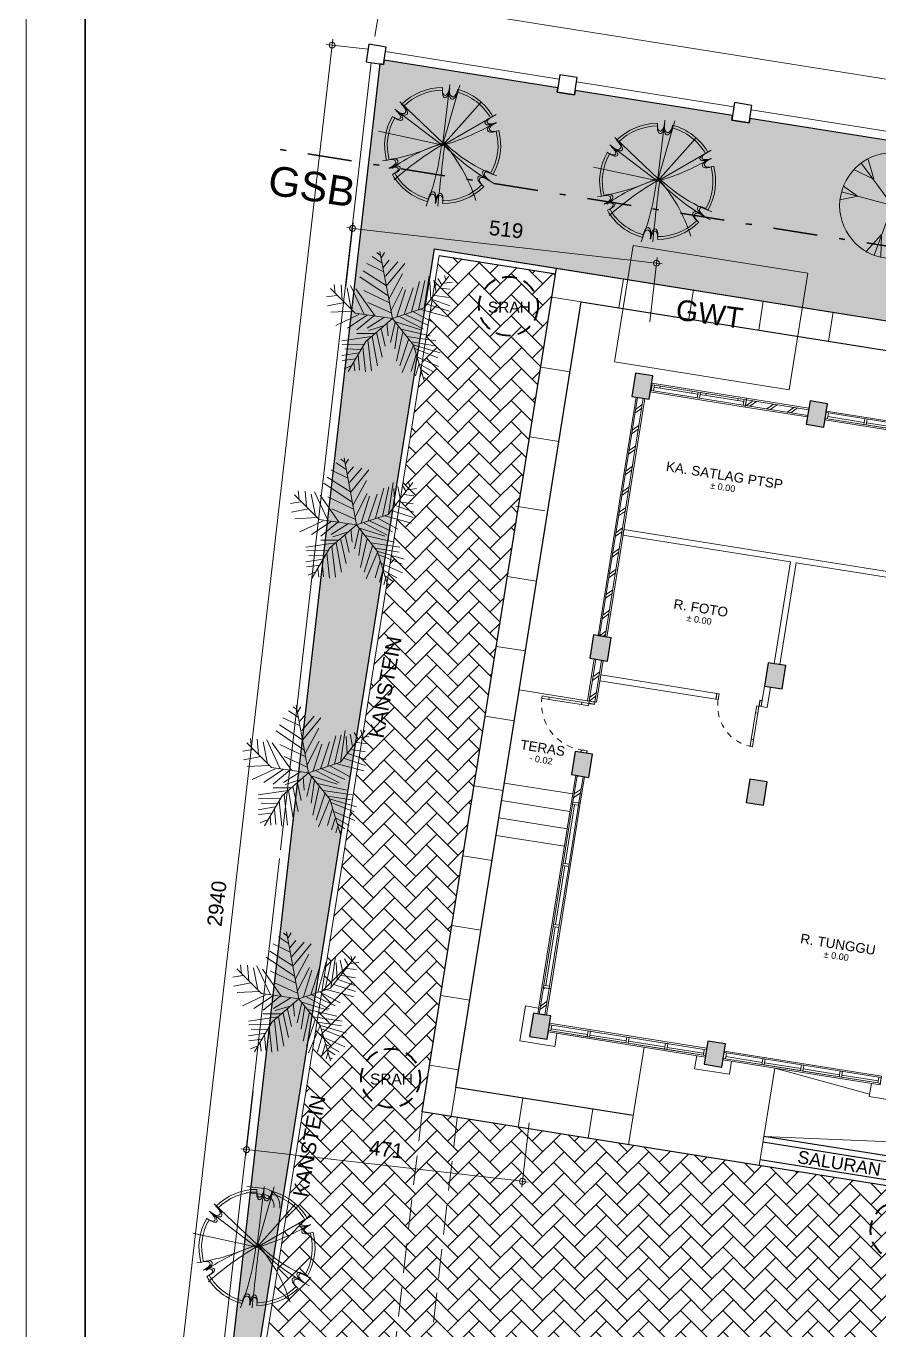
# Model space of a CAD drawing. Header units: millimetres. Extents: x -11 to 1625, y -267 to 180.
# Drawn here: x 827.21 to 841.68, y 133.3 to 155.43 of the extents above; entities that cross this region are included whole.
import ezdxf
from ezdxf.enums import TextEntityAlignment as Align

# ---------------------------------------------------------------- set-up
doc = ezdxf.new("R2010")
doc.units = ezdxf.units.MM
for name, pattern in [('DASHDOT', [1, 0.5, -0.25, 0, -0.25]), ('DASHED2', [0.375, 0.25, -0.125]), ('HIDDEN', [0.375, 0.25, -0.125])]:
    doc.linetypes.add(name, pattern=pattern)
for name, color, linetype, lineweight in [('1', 1, 'Continuous', 40), ('ars', 11, 'Continuous', 5), ('dinding', 5, 'Continuous', 15), ('GRS KOP', 1, 'Continuous', 35), ('GSB', 1, 'DASHDOT', 35), ('KOLOM', 1, 'Continuous', 30), ('kop', 7, 'Continuous', 20), ('kus', 63, 'Continuous', 15), ('KUSEN', 30, 'Continuous', 15), ('lan', 7, 'Continuous', 15), ('not', 7, 'Continuous', 20), ('PAGAR', 4, 'Continuous', 18), ('PARTISI', 190, 'Continuous', 9), ('POHON', 84, 'Continuous', 0), ('sol kol', 8, 'Continuous', 0), ('TEXT KETERANGAN', 7, 'Continuous', 9), ('u', 6, 'Continuous', 20)]:
    doc.layers.add(name, color=color, linetype=linetype, lineweight=lineweight)
doc.styles.add('ATTR', font='romans.shx', dxfattribs={"width": 0.8, "height": 1.735066})
doc.styles.add('BARU', font='complex.shx')
doc.styles.get("Standard").update_dxf_attribs({"font": 'ARIALUNI.TTF'})
doc.dimstyles.new('SK100', dxfattribs={"dimtxt": 0.25, "dimasz": 0.1, "dimexe": 0.1, "dimexo": 0, "dimgap": 0.15, "dimtad": 1, "dimdec": 0, "dimlfac": 100, "dimzin": 12, "dimdsep": 46, "dimtxsty": 'Standard', "dimblk": 'BULAT', "dimcen": 0.1, "dimclrd": 256, "dimclre": 256, "dimclrt": 256, "dimadec": 0, "dimazin": 3, "dimtfac": 1, "dimtdec": 0, "dimtofl": 0, "dimtmove": 0, "dimatfit": 3, "dimldrblk": 'BULAT', "dimfxl": 0, "dimtolj": 1, "dimtzin": 0, "dimlwd": -1, "dimlwe": -1, "dimarcsym": 0})
pattern_1 = [(45, (886.80874, -134.3415), (4e-17, 0.35921024), [0.762, -0.254]), (135, (886.98835, -134.1619), (4e-17, 0.35921024), [0.762, -0.254])]
pattern_2 = [(45, (0.5, 0), (-0.1767767, 0.1767767), []), (45, (0.5625, 0), (-0.1767767, 0.1767767), [])]

# ---------------------------------------------------------------- blocks, each defined once
blk = doc.blocks.new('kop')
at = {"layer": 'GRS KOP'}
blk.add_lwpolyline([(1, 54), (83, 54), (83, 1), (1, 1)], close=True, dxfattribs=at)
at = {"layer": 'kop', "color": 7}
blk.add_line((0, 55), (0, 0), dxfattribs=at)
at = {"layer": 'kop', "style": 'BARU', "flags": 4}
for p, height in [((73.8, 5.4), 0.35), ((80.303, 5.382), 0.25), ((73.8, 4.9), 0.35), ((80.303, 4.882), 0.25), ((73.8, 4.4), 0.35), ((80.303, 4.382), 0.25)]:
    blk.add_attdef('-', p, '', height=height, dxfattribs=at)
at = {"layer": 'kop', "flags": 4}
for tag, p in [('AR-00', (78.057, 2.648)), ('00', (81.238, 2.647))]:
    blk.add_attdef(tag, text='', height=0.35, dxfattribs=at).set_placement(p, align=Align.MIDDLE)
blk = doc.blocks.new('K1')
at = {"layer": 'KOLOM'}
blk.add_lwpolyline([(0.2, 0.15), (-0.2, 0.15), (-0.2, -0.15), (0.2, -0.15), (0.2, 0.15)], dxfattribs=at)
blk = doc.blocks.new('NOTASI RUANG')
at = {"layer": 'not'}
for height, p in [(0.26, (-0.011, 0.3)), (0.175, (-0.009, -0.017))]:
    blk.add_attdef('RUANG', text='', height=height, dxfattribs=at).set_placement(p, align=Align.MIDDLE_CENTER)
blk = doc.blocks.new('P 80')
at = {"linetype": 'HIDDEN', "ltscale": 0.3}
blk.add_lwpolyline([(-0.84, 0.1, -0.414214), (-0.04, 0.9, -1.303225)], format="xyb", dxfattribs=at)
for points in [[(-0.04, 0.9), (-0.08, 0.9), (-0.08, 0.78), (-0.04, 0.78)], [(-0.04, 0.78), (-0.08, 0.78), (-0.08, 0.22), (-0.04, 0.22)], [(-0.835, 0.06), (-0.84, 0.06), (-0.84, 0.061), (-0.84, 0.1), (-0.88, 0.1), (-0.88, 0), (-0.84, 0), (-0.84, 0.056), (-0.835, 0.058)], [(-0.842, 0.002), (-0.878, 0.002), (-0.878, 0.098), (-0.842, 0.098)], [(-0.04, 0.1), (-0.08, 0.1), (-0.08, 0.22), (-0.04, 0.22)], [(-0.045, 0.06), (-0.04, 0.06), (-0.04, 0.061), (-0.04, 0.1), (0, 0.1), (0, 0), (-0.04, 0), (-0.04, 0.056), (-0.045, 0.058)], [(-0.038, 0.002), (-0.002, 0.002), (-0.002, 0.098), (-0.038, 0.098)]]:
    blk.add_lwpolyline(points, close=True)
blk = doc.blocks.new('P 70')
at = {"linetype": 'HIDDEN', "ltscale": 0.3}
blk.add_lwpolyline([(-0.74, 0.1, -0.414214), (-0.04, 0.8, -1.303225)], format="xyb", dxfattribs=at)
for points in [[(-0.04, 0.8), (-0.08, 0.8), (-0.08, 0.68), (-0.04, 0.68)], [(-0.04, 0.68), (-0.08, 0.68), (-0.08, 0.22), (-0.04, 0.22)], [(-0.735, 0.06), (-0.74, 0.06), (-0.74, 0.061), (-0.74, 0.1), (-0.78, 0.1), (-0.78, 0), (-0.74, 0), (-0.74, 0.056), (-0.735, 0.058)], [(-0.742, 0.002), (-0.778, 0.002), (-0.778, 0.098), (-0.742, 0.098)], [(-0.04, 0.1), (-0.08, 0.1), (-0.08, 0.22), (-0.04, 0.22)], [(-0.045, 0.06), (-0.04, 0.06), (-0.04, 0.061), (-0.04, 0.1), (0, 0.1), (0, 0), (-0.04, 0), (-0.04, 0.056), (-0.045, 0.058)], [(-0.038, 0.002), (-0.002, 0.002), (-0.002, 0.098), (-0.038, 0.098)]]:
    blk.add_lwpolyline(points, close=True)
blk = doc.blocks.new('DENAH LANTAI DASAR')
at = {"layer": 'ars'}
h = blk.add_hatch(dxfattribs=at)
h.set_pattern_fill('TEMBOK', color=256, scale=0.25)
h.set_pattern_definition([(45, (1.63, 5e-13), (-0.1767767, 0.1767767), []), (45, (1.6925, 5e-13), (-0.1767767, 0.1767767), [])])
h.paths.add_polyline_path([(-9.22, 14.3), (-8.15, 14.3), (-8.15, 14.2), (-9.22, 14.2)])
h = blk.add_hatch(dxfattribs=at)
h.set_pattern_fill('TEMBOK', color=256, scale=0.25)
h.set_pattern_definition(pattern_2)
h.paths.add_polyline_path([(-10.95, 9.95), (-10.95, 14.05), (-11.05, 14.05), (-11.05, 9.95)])
h = blk.add_hatch(dxfattribs=at)
h.set_pattern_fill('TEMBOK', color=256, scale=0.25)
h.set_pattern_definition(pattern_2)
h.paths.add_polyline_path([(-10.95, 8.83), (-10.95, 9.55), (-11.05, 9.55), (-11.05, 8.83)])
h = blk.add_hatch(dxfattribs=at)
h.set_pattern_fill('TEMBOK', color=256, scale=0.25)
h.set_pattern_definition([(45, (0.5, 3.645), (-0.1767767, 0.1767767), []), (45, (0.5625, 3.645), (-0.1767767, 0.1767767), [])])
h.paths.add_polyline_path([(-10.95, 7.095), (-10.95, 7.55), (-11.05, 7.55), (-11.05, 7.095)])
h = blk.add_hatch(dxfattribs=at)
h.set_pattern_fill('TEMBOK', color=256, scale=0.25)
h.set_pattern_definition(pattern_2)
h.paths.add_polyline_path([(-10.95, 3.45), (-10.95, 3.905), (-11.05, 3.905), (-11.05, 3.45)])
at = {"layer": 'sol kol'}
for points in [[(-11.15, 14.45), (-11.15, 14.05), (-10.85, 14.05), (-10.85, 14.45)], [(-8.15, 14.45), (-8.15, 14.05), (-7.85, 14.05), (-7.85, 14.45)], [(-11.15, 9.95), (-11.15, 9.55), (-10.85, 9.55), (-10.85, 9.95)], [(-8.15, 9.95), (-8.15, 9.55), (-7.85, 9.55), (-7.85, 9.95)], [(-11.15, 7.95), (-11.15, 7.55), (-10.85, 7.55), (-10.85, 7.95)], [(-8.15, 7.95), (-8.15, 7.55), (-7.85, 7.55), (-7.85, 7.95)], [(-11.15, 3.45), (-11.15, 3.05), (-10.85, 3.05), (-10.85, 3.45)], [(-8.15, 3.45), (-8.15, 3.05), (-7.85, 3.05), (-7.85, 3.45)]]:
    blk.add_hatch(color=256, dxfattribs=at).paths.add_polyline_path(points)
for p, q in [((-12.75, 1.5), (-12.75, 16)), ((-12.75, 16), (13.75, 16)), ((-12.25, 2), (-12.25, 15.5)), ((-12.25, 15.5), (6.15, 15.5)), ((-9.205, 2), (-12.25, 2)), ((-3.25, 2), (-6.96, 2)), ((-3.75, 1.5), (-12.75, 1.5))]:
    blk.add_line(p, q)
for points in [[(-1.85, 0.4), (-3.35, 0.4), (-3.35, 1.9), (-6.96, 1.9)], [(-1.85, 0.1), (-3.65, 0.1), (-3.65, 1.6), (-6.96, 1.6)]]:
    blk.add_lwpolyline(points)
at = {"layer": 'ars'}
for points in [[(-8.15, 14.3), (-9.22, 14.3), (-9.22, 14.2), (-8.15, 14.2)], [(-10.95, 9.95), (-10.95, 14.05), (-11.05, 14.05), (-11.05, 9.95)], [(-10.95, 8.83), (-10.95, 9.55), (-11.05, 9.55), (-11.05, 8.83)], [(-10.95, 7.095), (-10.95, 7.55), (-11.05, 7.55), (-11.05, 7.095)], [(-10.95, 3.45), (-10.95, 3.905), (-11.05, 3.905), (-11.05, 3.45)]]:
    blk.add_lwpolyline(points, close=True, dxfattribs=at)
at = {"layer": 'dinding'}
for points in [[(-8.15, 14.325), (-9.22, 14.325), (-9.22, 14.175), (-8.15, 14.175)], [(-10.925, 9.95), (-10.925, 14.05), (-11.075, 14.05), (-11.075, 9.95)], [(-10.925, 8.83), (-10.925, 9.55), (-11.075, 9.55), (-11.075, 8.83)], [(-10.925, 7.095), (-10.925, 7.55), (-11.075, 7.55), (-11.075, 7.095)], [(-10.925, 3.45), (-10.925, 3.905), (-11.075, 3.905), (-11.075, 3.45)]]:
    blk.add_lwpolyline(points, close=True, dxfattribs=at)
at = {"layer": 'kus'}
for p, q in [((-10.05, 14.3), (-10.8, 14.3)), ((-10.05, 14.265), (-10.8, 14.265)), ((-10.05, 14.2), (-10.8, 14.2)), ((-10.7, 14.265), (-10.7, 14.3)), ((-10.15, 14.265), (-10.15, 14.3)), ((-9.26, 14.3), (-10.01, 14.3)), ((-9.26, 14.265), (-10.01, 14.265)), ((-9.26, 14.2), (-10.01, 14.2)), ((-9.91, 14.265), (-9.91, 14.3)), ((-9.36, 14.265), (-9.36, 14.3)), ((-11.05, 6.045), (-11.05, 7.055)), ((-11.015, 6.045), (-11.015, 7.055)), ((-10.95, 6.045), (-10.95, 7.055)), ((-11.05, 4.995), (-11.05, 6.005)), ((-11.015, 4.995), (-11.015, 6.005)), ((-10.95, 4.995), (-10.95, 6.005)), ((-11.05, 3.945), (-11.05, 4.955)), ((-11.015, 3.945), (-11.015, 4.955)), ((-10.95, 3.945), (-10.95, 4.955))]:
    blk.add_line(p, q, dxfattribs=at)
for points in [[(-10.8, 14.3), (-10.84, 14.3), (-10.84, 14.2), (-10.8, 14.2)], [(-10.01, 14.3), (-10.05, 14.3), (-10.05, 14.2), (-10.01, 14.2)], [(-9.22, 14.3), (-9.26, 14.3), (-9.26, 14.2), (-9.22, 14.2)], [(-7.81, 14.2), (-7.85, 14.2), (-7.85, 14.3), (-7.81, 14.3)], [(-7.81, 14.3), (-5.19, 14.3), (-5.19, 14.2), (-7.81, 14.2)], [(-7.185, 14.235), (-7.81, 14.235), (-7.81, 14.2), (-7.185, 14.2)], [(-7.145, 14.2), (-7.185, 14.2), (-7.185, 14.3), (-7.145, 14.3)], [(-6.52, 14.235), (-7.145, 14.235), (-7.145, 14.2), (-6.52, 14.2)], [(-11.05, 7.055), (-11.05, 7.095), (-10.95, 7.095), (-10.95, 7.055)], [(-11.05, 6.005), (-11.05, 6.045), (-10.95, 6.045), (-10.95, 6.005)], [(-11.05, 4.955), (-11.05, 4.995), (-10.95, 4.995), (-10.95, 4.955)], [(-11.05, 3.905), (-11.05, 3.945), (-10.95, 3.945), (-10.95, 3.905)], [(-10.81, 3.2), (-10.85, 3.2), (-10.85, 3.3), (-10.81, 3.3)], [(-10.81, 3.3), (-8.19, 3.3), (-8.19, 3.2), (-10.81, 3.2)], [(-10.185, 3.235), (-10.81, 3.235), (-10.81, 3.2), (-10.185, 3.2)], [(-10.145, 3.2), (-10.185, 3.2), (-10.185, 3.3), (-10.145, 3.3)], [(-9.52, 3.235), (-10.145, 3.235), (-10.145, 3.2), (-9.52, 3.2)], [(-9.48, 3.2), (-9.52, 3.2), (-9.52, 3.3), (-9.48, 3.3)], [(-8.855, 3.235), (-9.48, 3.235), (-9.48, 3.2), (-8.855, 3.2)], [(-8.815, 3.2), (-8.855, 3.2), (-8.855, 3.3), (-8.815, 3.3)], [(-8.815, 3.235), (-8.19, 3.235), (-8.19, 3.2), (-8.815, 3.2)], [(-8.15, 3.2), (-8.19, 3.2), (-8.19, 3.3), (-8.15, 3.3)], [(-7.81, 3.2), (-7.85, 3.2), (-7.85, 3.3), (-7.81, 3.3)], [(-7.81, 3.3), (-5.19, 3.3), (-5.19, 3.2), (-7.81, 3.2)], [(-7.185, 3.235), (-7.81, 3.235), (-7.81, 3.2), (-7.185, 3.2)], [(-7.145, 3.2), (-7.185, 3.2), (-7.185, 3.3), (-7.145, 3.3)], [(-6.52, 3.235), (-7.145, 3.235), (-7.145, 3.2), (-6.52, 3.2)], [(-6.48, 3.2), (-6.52, 3.2), (-6.52, 3.3), (-6.48, 3.3)], [(-5.855, 3.235), (-6.48, 3.235), (-6.48, 3.2), (-5.855, 3.2)], [(-5.815, 3.2), (-5.855, 3.2), (-5.855, 3.3), (-5.815, 3.3)], [(-5.815, 3.235), (-5.19, 3.235), (-5.19, 3.2), (-5.815, 3.2)], [(-5.15, 3.2), (-5.19, 3.2), (-5.19, 3.3), (-5.15, 3.3)]]:
    blk.add_lwpolyline(points, close=True, dxfattribs=at)
at = {"layer": 'lan'}
for p, q in [((-11.05, 8.83), (-12.25, 8.83)), ((-11.075, 7.23), (-12.25, 7.23)), ((-11.075, 6.93), (-12.25, 6.93)), ((-11.075, 6.63), (-12.25, 6.63)), ((-11.075, 6.33), (-12.25, 6.33)), ((-11.3, 3.55), (-11.3, 2.95)), ((-11.075, 3.55), (-11.3, 3.55)), ((-10.7, 3.175), (-10.7, 2.95)), ((-9.205, 3.175), (-9.205, 1.5)), ((-8.3, 3.175), (-8.3, 2.95)), ((-7.7, 3.175), (-7.7, 2.95)), ((-6.96, 3.175), (-6.96, 1.5)), ((-5.3, 3.175), (-5.3, 2.95)), ((-10.7, 2.95), (-11.3, 2.95)), ((-7.7, 2.95), (-8.3, 2.95)), ((-4.7, 2.95), (-5.3, 2.95)), ((-5.5, 2), (-2, 2))]:
    blk.add_line(p, q, dxfattribs=at)
for points in [[(-9.22, 14.325), (-10.85, 14.325), (-10.85, 14.175), (-9.22, 14.175)], [(-7.85, 14.325), (-5.15, 14.325), (-5.15, 14.175), (-7.85, 14.175)], [(-10.925, 3.905), (-10.925, 7.095), (-11.075, 7.095), (-11.075, 3.905)], [(-10.85, 3.325), (-8.15, 3.325), (-8.15, 3.175), (-10.85, 3.175)], [(-7.85, 3.325), (-5.15, 3.325), (-5.15, 3.175), (-7.85, 3.175)]]:
    blk.add_lwpolyline(points, close=True, dxfattribs=at)
for points in [[(-6.96, 3.175), (-5.3, 2.993)], [(-4.913, 2.95), (-2, 2.575), (-6.96, 2)]]:
    blk.add_lwpolyline(points, dxfattribs=at)
at = {"layer": 'PARTISI'}
for points in [[(-8.05, 9.95), (-8.05, 11.702), (-10.925, 11.702), (-10.925, 11.8), (-7.95, 11.8), (-4.28, 11.8), (-4.28, 11.7), (-7.95, 11.7), (-7.95, 9.95)], [(-10.925, 9.2), (-8.93, 9.2), (-8.93, 9.3), (-10.925, 9.3)]]:
    blk.add_lwpolyline(points, close=True, dxfattribs=at)
blk.add_lwpolyline([(-8.15, 9.55), (-8.15, 9.2), (-8.05, 9.2), (-8.05, 9.55), (-8.15, 9.55)], dxfattribs=at)
ref = blk.add_blockref('NOTASI RUANG', (-9.377, 12.785), dxfattribs=dict(xscale=0.6323962268195373, yscale=0.6323962268195373, zscale=0.6323962268195373))
ref.add_attrib('RUANG', '%%P 0.00', dxfattribs={"layer": 'not', "height": 0.1108}).set_placement((-9.382, 12.774), align=Align.MIDDLE_CENTER)
ref.add_attrib('RUANG', 'KA. SATLAG PTSP', dxfattribs={"layer": 'not', "height": 0.16432}).set_placement((-9.384, 12.975), align=Align.MIDDLE_CENTER)
ref = blk.add_blockref('NOTASI RUANG', (-9.419, 10.499), dxfattribs=dict(xscale=0.6323962268195373, yscale=0.6323962268195373, zscale=0.6323962268195373))
ref.add_attrib('RUANG', '%%P 0.00', dxfattribs={"layer": 'not', "height": 0.1108}).set_placement((-9.424, 10.488), align=Align.MIDDLE_CENTER)
ref.add_attrib('RUANG', 'R. FOTO', dxfattribs={"layer": 'not', "height": 0.1643}).set_placement((-9.426, 10.688), align=Align.MIDDLE_CENTER)
ref = blk.add_blockref('NOTASI RUANG', (-11.693, 7.731), dxfattribs=dict(xscale=0.6323962268195373, yscale=0.6323962268195373, zscale=0.6323962268195373))
ref.add_attrib('RUANG', '- 0.02', dxfattribs={"layer": 'not', "height": 0.1108}).set_placement((-11.699, 7.72), align=Align.MIDDLE_CENTER)
ref.add_attrib('RUANG', 'TERAS', dxfattribs={"layer": 'not', "height": 0.1643}).set_placement((-11.701, 7.921), align=Align.MIDDLE_CENTER)
ref = blk.add_blockref('NOTASI RUANG', (-6.223, 5.228), dxfattribs=dict(xscale=0.6323962268195373, yscale=0.6323962268195373, zscale=0.6323962268195373))
ref.add_attrib('RUANG', '%%P 0.00', dxfattribs={"layer": 'not', "height": 0.1108}).set_placement((-6.228, 5.218), align=Align.MIDDLE_CENTER)
ref.add_attrib('RUANG', 'R. TUNGGU', dxfattribs={"layer": 'not', "height": 0.1643}).set_placement((-6.23, 5.418), align=Align.MIDDLE_CENTER)
at = {"layer": 'KOLOM', "rotation": 90}
for p in [(-11, 14.25), (-8, 14.25), (-11, 9.75), (-8, 9.75), (-11, 7.75), (-8, 7.75), (-11, 3.25), (-8, 3.25)]:
    blk.add_blockref('K1', p, dxfattribs=at)
at = {"layer": 'KUSEN', "xscale": -1, "rotation": 180}
blk.add_blockref('P 70', (-8.15, 9.3), dxfattribs=at)
at = {"layer": 'KUSEN', "rotation": 89.9999999869692}
blk.add_blockref('P 80', (-10.95, 8.83), dxfattribs=at)
blk = doc.blocks.new('BULAT')
for p, q in [((-1, 0), (1, 0)), ((0, -1), (0, 1))]:
    blk.add_line(p, q)
blk.add_circle((0, 0), 0.5)
blk = doc.blocks.new('*D3026')
at = {"layer": 'Defpoints', "color": 0}
for p in [(837.907, 151.403), (832.637, 151.002), (837.793, 150.41)]:
    blk.add_point(p, dxfattribs=at)
at = {"layer": 'u'}
for p, q in [((832.637, 151.002), (832.763, 152.095)), ((832.851, 151.984), (837.808, 151.414)), ((837.793, 150.41), (837.919, 151.502))]:
    blk.add_line(p, q, dxfattribs=at)
at = {"layer": 'u', "xscale": 0.1, "yscale": 0.1, "zscale": 0.1}
for p, rotation in [((832.752, 151.996), 173.440743076962), ((837.907, 151.403), 353.440743076962)]:
    blk.add_blockref('BULAT', p, dxfattribs=dict(at, rotation=rotation))
at = {"layer": 'u', "insert": (835.359, 151.976), "char_height": 0.25, "attachment_point": 5, "rotation": 353.4407}
blk.add_mtext('\\A1;519', dxfattribs=at)
blk = doc.blocks.new('*D3028')
at = {"layer": 'Defpoints', "color": 0}
for p in [(831.068, 137.353), (835.748, 136.815), (835.634, 135.821)]:
    blk.add_point(p, dxfattribs=at)
at = {"layer": 'u'}
for p, q in [((831.068, 137.353), (830.942, 136.26)), ((835.748, 136.815), (835.622, 135.722)), ((831.053, 136.348), (835.534, 135.833))]:
    blk.add_line(p, q, dxfattribs=at)
at = {"layer": 'u', "xscale": 0.1, "yscale": 0.1, "zscale": 0.1}
for p, rotation in [((830.954, 136.359), 173.440743076962), ((835.634, 135.821), 353.4407430769621)]:
    blk.add_blockref('BULAT', p, dxfattribs=dict(at, rotation=rotation))
at = {"layer": 'u', "insert": (833.325, 136.364), "char_height": 0.25, "attachment_point": 5, "rotation": 353.4407}
blk.add_mtext('\\A1;471', dxfattribs=at)
blk = doc.blocks.new('Tree Palm')
at = {"layer": 'POHON'}
for p, q in [((-0.10186, 0.5364), (-0.13084, 0.55962)), ((0, 0), (-0.105, 0.57)), ((-0.09099, 0.51782), (-0.06563, 0.55962)), ((-0.07288, 0.39707), (-0.21778, 0.46673)), ((-0.08737, 0.47138), (-0.17069, 0.52711)), ((-0.0765, 0.43423), (-0.02578, 0.4946)), ((-0.05839, 0.35992), (0.04667, 0.48067)), ((-0.05114, 0.27632), (0.10463, 0.46673)), ((-0.03665, 0.19273), (-0.27574, 0.35527)), ((-0.05114, 0.28097), (-0.24676, 0.40636)), ((-0.02941, 0.16486), (0.08652, 0.3785)), ((0.27, 0.09), (0.48, 0.36)), ((0.27127, 0.09056), (0.31112, 0.35992)), ((0.38719, 0.34134), (0.41979, 0.28561)), ((0.44153, 0.36456), (0.45239, 0.32741)), ((-0.315, 0.045), (-0.525, 0.255)), ((-0.48585, 0.21131), (-0.49309, 0.29026)), ((-0.43513, 0.28561), (-0.42427, 0.15558)), ((-0.38442, 0.26239), (-0.34819, 0.07663)), ((-0.35544, 0.28097), (-0.24314, 0.03947)), ((-0.14533, 0.0209), (-0.30834, 0.2531)), ((-0.24314, 0.23917), (-0.02941, 0.137)), ((-0.01129, 0.06734), (0.09014, 0.26704)), ((0.03942, 0.01625), (0.11187, 0.24381)), ((0.10101, 0.03483), (0.17708, 0.26239)), ((0.16259, 0.05805), (0.23142, 0.31348)), ((0.22055, 0.07198), (0.27489, 0.32277)), ((0.31836, 0.30883), (0.32561, 0.16486)), ((0.35096, 0.32741), (0.3727, 0.22524)), ((0.4053, 0.25775), (0.48862, 0.24846)), ((0.43791, 0.29954), (0.51036, 0.30883)), ((-0.47498, 0.19737), (-0.5583, 0.18344)), ((-0.40615, 0.137), (-0.55105, 0.10913)), ((-0.20691, 0.137), (-0.01129, 0.04876)), ((0.29662, 0.12307), (0.48137, 0.06269)), ((0.33285, 0.16486), (0.48862, 0.10913)), ((0.36183, 0.19737), (0.48137, 0.1788)), ((-0.3337, 0.06269), (-0.52207, 0.0534)), ((-0.28299, 0.03483), (-0.4786, -0.05805)), ((-0.21416, 0.03018), (-0.38079, -0.08128)), ((0, 0), (-0.315, 0.045)), ((-0.15982, 0.0209), (-0.3011, -0.09521)), ((0, 0), (-0.225, -0.195)), ((-0.06563, 0.01161), (-0.21416, -0.08128)), ((0, 0), (0.27, 0.09)), ((0, 0), (0.18, -0.225)), ((0.06478, 0.01625), (0.2604, -0.08592)), ((0.11187, 0.03483), (0.30749, -0.05805)), ((0.1807, 0.05805), (0.35096, -0.03483)), ((0.24229, 0.07663), (0.46688, 0.01625)), ((-0.06563, -0.05805), (-0.19967, -0.09985)), ((-0.09461, -0.08592), (-0.06201, -0.23453)), ((-0.04752, -0.03483), (-0.03665, -0.14629)), ((0.02493, -0.03019), (-0.01491, -0.20202)), ((0.01769, -0.02555), (0.24229, -0.09521)), ((0.05029, -0.0627), (0.02131, -0.25775)), ((0.07565, -0.09056), (0.32198, -0.14629)), ((-0.17431, -0.15094), (-0.42789, -0.18809)), ((-0.24314, -0.21596), (-0.42427, -0.2206)), ((-0.225, -0.195), (-0.375, -0.45)), ((-0.15257, -0.12772), (-0.3011, -0.12772)), ((-0.20691, -0.18345), (-0.17793, -0.44352)), ((-0.17069, -0.15094), (-0.12721, -0.40172)), ((-0.13446, -0.11378), (-0.08737, -0.32741)), ((0.09014, -0.11378), (0.0358, -0.35992)), ((0.14085, -0.16951), (0.06478, -0.40172)), ((0.12274, -0.15094), (0.36907, -0.18809)), ((0.16259, -0.19738), (0.36183, -0.22989)), ((-0.28299, -0.29026), (-0.42789, -0.31348)), ((-0.26849, -0.2624), (-0.40253, -0.25775)), ((-0.29023, -0.30884), (-0.27936, -0.43887)), ((-0.25038, -0.23918), (-0.22865, -0.45281)), ((0.1807, -0.22524), (0.08289, -0.45745)), ((0.20244, -0.30419), (0.15897, -0.44816)), ((0.18, -0.225), (0.27, -0.525)), ((0.18433, -0.22524), (0.4053, -0.29026)), ((0.19157, -0.25311), (0.38719, -0.33206)), ((0.21331, -0.32741), (0.39081, -0.40636)), ((-0.30834, -0.34135), (-0.42427, -0.35528)), ((-0.34457, -0.39708), (-0.40978, -0.42494)), ((-0.32646, -0.36921), (-0.31921, -0.44352)), ((0.2278, -0.3785), (0.19519, -0.48532)), ((0.2278, -0.38314), (0.34372, -0.44816)), ((0.24591, -0.43423), (0.30749, -0.47603)), ((0.24591, -0.45745), (0.23142, -0.50854)), ((0.26764, -0.49925), (0.28213, -0.50854))]:
    blk.add_line(p, q, dxfattribs=at)
at = {"layer": 'POHON', "style": 'ATTR', "width": 0.8, "flags": 9}
blk.add_attdef('ESTCODE', (0, 0), '', height=0.00000274, dxfattribs=at)
blk = doc.blocks.new('POH1')
for p, q in [((0.05, -0.21), (0.81, 6.36)), ((0.05, -0.21), (1.89, 6.3)), ((0.13, 0.02), (-4.57, 4.49)), ((0.05, -0.21), (4.16, 4.43)), ((0.02, -0.21), (-5.08, 3.7)), ((0.05, -0.21), (5.8, 3.13)), ((-0.06, -0.14), (-6.86, 1.32))]:
    blk.add_line(p, q)
for centre, radius, start, end in [((0.05, -0.21), 6.25, 90, 135.0227), ((0.05, -0.21), 5.96, 90, 135.0227), ((0.05, -0.21), 5.96, 82.7502, 83.2278), ((0.05, -0.21), 6.25, 82.7502, 83.2278), ((0.05, -0.21), 6.25, 30, 75.0227), ((0.05, -0.21), 5.96, 30, 75.0227), ((0.05, -0.21), 6.25, 150, 195.0227), ((0.05, -0.21), 6.25, 142.7502, 143.2278), ((0.05, -0.21), 5.96, 142.7502, 143.2278), ((0.05, -0.21), 5.96, 150, 195.0227), ((-7.08, 24.06), 25.29, 286.3556, 299.2634), ((0.05, -0.21), 6.25, 330, 15.0227), ((0.05, -0.21), 5.96, 22.7502, 23.2278), ((0.05, -0.21), 6.25, 22.7502, 23.2278), ((-10.04, 21.28), 23.43, 278.8909, 295.051), ((5.31, -17.57), 18.35, 106.8033, 125.7765), ((-13.31, -11.55), 17.78, 17.8032, 41.5209), ((11.41, 11.39), 15.87, 224.9427, 249.6513), ((0.05, -0.21), 5.96, 330, 15.0227), ((17.96, -30.23), 35.05, 120.5334, 131.3202), ((-25.72, 2.83), 25.82, 338.2739, 353.6202), ((297.19, -37.09), 299.21, 172.9262, 174.1748), ((17.56, 17.05), 24.47, 224.1559, 241.0585), ((0.05, -0.21), 6.25, 202.7502, 203.2278), ((0.05, -0.21), 5.96, 202.7502, 203.2278), ((0.05, -0.21), 6.25, 210, 255.0227), ((0.05, -0.21), 5.96, 210, 255.0227), ((0.05, -0.21), 5.96, 322.7502, 323.2278), ((0.05, -0.21), 6.25, 322.7502, 323.2278), ((0.05, -0.21), 5.96, 270, 315.0227), ((0.05, -0.21), 6.25, 270, 315.0227), ((0.05, -0.21), 6.25, 262.7502, 263.2278), ((0.05, -0.21), 5.96, 262.7502, 263.2278)]:
    blk.add_arc(centre, radius, start, end)
for centre, major_axis, ratio, start_param, end_param in [((0.41, 5.99), (-0.115, -0.809), 0.450725, 4.712389, 7.927948), ((0.39, 5.7), (-0.109, -0.771), 0.450725, 4.712389, 7.927948), ((1.19, 5.58), (-0.14, -0.794), 0.498328, 4.647864, 7.899063), ((1.24, 5.87), (-0.147, -0.833), 0.498328, 4.647864, 7.899063), ((-5.14, 3.21), (0.643, -0.504), 0.450725, 4.712389, 7.927948), ((-4.89, 3.05), (0.613, -0.48), 0.450725, 4.712389, 7.927948), ((-4.62, 3.86), (0.648, -0.544), 0.498328, 4.647864, 7.899063), ((-4.4, 3.67), (0.618, -0.518), 0.498328, 4.647864, 7.899063), ((5.6, 2.58), (-0.758, -0.305), 0.450725, 4.712389, 7.927948), ((5.34, 2.45), (-0.723, -0.291), 0.450725, 4.712389, 7.927948), ((5.63, 1.7), (-0.758, -0.276), 0.498328, 4.647864, 7.899063), ((5.9, 1.8), (-0.795, -0.29), 0.498328, 4.647864, 7.899063), ((-5.81, -2.21), (0.795, 0.29), 0.498328, 4.647864, 7.899063), ((-5.53, -2.11), (0.758, 0.276), 0.498328, 4.647864, 7.899063), ((-5.5, -2.99), (0.758, 0.305), 0.450725, 4.712389, 7.927948), ((-5.24, -2.86), (0.723, 0.291), 0.450725, 4.712389, 7.927948), ((4.49, -4.09), (-0.618, 0.518), 0.498328, 4.647864, 7.899063), ((4.71, -4.28), (-0.648, 0.544), 0.498328, 4.647864, 7.899063), ((4.99, -3.46), (-0.613, 0.48), 0.450725, 4.712389, 7.927948), ((5.23, -3.62), (-0.643, 0.504), 0.450725, 4.712389, 7.927948), ((-1.15, -6.28), (0.147, 0.833), 0.498328, 4.647864, 7.899063), ((-1.09, -5.99), (0.14, 0.794), 0.498328, 4.647864, 7.899063), ((-0.32, -6.4), (0.115, 0.809), 0.450725, 4.712389, 7.927948), ((-0.3, -6.11), (0.109, 0.771), 0.450725, 4.712389, 7.927948)]:
    blk.add_ellipse(centre, major_axis=major_axis, ratio=ratio, start_param=start_param, end_param=end_param)
blk.add_point((0.05, -0.21))
blk.add_point((0.05, -0.21))
blk = doc.blocks.new('Deciduous Tree 13 PV')
at = {"layer": 'POHON'}
for p, q in [((0.001, 0.001), (-0.438, 0.6)), ((-0.266, 0.38), (-0.347, 0.655)), ((0.311, 0.16), (0.454, 0.594)), ((-0.271, 0.374), (-0.538, 0.509)), ((0.401, 0.429), (0.511, 0.539)), ((0.001, 0.001), (-0.724, 0.197)), ((-0.495, 0.136), (-0.695, 0.276)), ((0.001, 0.001), (0.664, 0.332)), ((0.473, 0.234), (0.697, 0.264)), ((-0.49, 0.136), (-0.748, 0.081)), ((0, 0), (-0.261, -0.702)), ((0.001, 0.008), (0.74, -0.078)), ((0.478, -0.047), (0.721, -0.176)), ((-0.161, -0.414), (-0.376, -0.653)), ((-0.156, -0.414), (-0.166, -0.726))]:
    blk.add_line(p, q, dxfattribs=at)
blk.add_circle((0, 0), 0.75, dxfattribs=at)
at = {"layer": 'POHON', "style": 'ATTR', "width": 0.8, "flags": 9}
blk.add_attdef('ESTCODE', (0.001, 0.001), '', height=0.000003, rotation=180, dxfattribs=at)
blk = doc.blocks.new('*D3031')
at = {"layer": 'Defpoints', "color": 0}
for p in [(833.133, 155.254), (869.482, 150.119), (869.38, 149.478)]:
    blk.add_point(p, dxfattribs=at)
at = {"layer": 'u'}
for p, q in [((833.133, 155.254), (833.251, 155.994)), ((833.334, 155.879), (869.383, 150.135)), ((869.38, 149.478), (869.498, 150.218))]:
    blk.add_line(p, q, dxfattribs=at)
at = {"layer": 'u', "xscale": 0.1, "yscale": 0.1, "zscale": 0.1}
for p, rotation in [((833.235, 155.895), 170.946141512389), ((869.482, 150.119), 350.946141512389)]:
    blk.add_blockref('BULAT', p, dxfattribs=dict(at, rotation=rotation))
at = {"layer": 'u', "insert": (851.402, 153.281), "char_height": 0.25, "attachment_point": 5, "rotation": 350.9461}
blk.add_mtext('\\A1;3670', dxfattribs=at)
blk = doc.blocks.new('*D3032')
at = {"layer": 'Defpoints', "color": 0}
for p in [(832.405, 155.105), (833.015, 155.035), (829.661, 125.831)]:
    blk.add_point(p, dxfattribs=at)
at = {"layer": 'u'}
for p, q in [((829.062, 126.001), (832.393, 155.006)), ((833.015, 155.035), (832.305, 155.117)), ((829.661, 125.831), (828.951, 125.913))]:
    blk.add_line(p, q, dxfattribs=at)
at = {"layer": 'u', "xscale": 0.1, "yscale": 0.1, "zscale": 0.1}
for p, rotation in [((832.405, 155.105), 83.4475965070384), ((829.05, 125.902), 263.4475965070384)]:
    blk.add_blockref('BULAT', p, dxfattribs=dict(at, rotation=rotation))
at = {"layer": 'u', "insert": (830.451, 140.535), "char_height": 0.25, "attachment_point": 5, "rotation": 83.4476}
blk.add_mtext('\\A1;2940', dxfattribs=at)

msp = doc.modelspace()

# ---------------------------------------------------------------- hatches: boundary and pattern name
at = {"layer": 'ars'}
h = msp.add_hatch(dxfattribs=at)
h.set_pattern_fill('AR-HBONE', color=256, scale=0.0025)
h.set_pattern_definition(pattern_1)
h.paths.add_polyline_path([(836.1986581, 151.2215744), (834.2235758, 151.5362963), (831.9438674, 137.2296599), (833.9326605, 137.0009817)])
h = msp.add_hatch(dxfattribs=at)
h.set_pattern_fill('AR-HBONE', color=256, scale=0.0025)
h.set_pattern_definition(pattern_1)
edge = h.paths.add_edge_path()
edge.add_line((831.8528921, 131.8301396), (830.9104223, 125.9155354))
edge.add_line((830.9104223, 125.9155354), (830.8845862, 125.6920236))
edge.add_line((830.8845862, 125.6920236), (835.5534981, 125.152337))
edge.add_line((835.5534981, 125.152337), (835.5793342, 125.3758488))
edge.add_line((835.5793342, 125.3758488), (835.6785833, 125.3643764))
edge.add_line((835.6785833, 125.3643764), (835.8983404, 127.2755837))
edge.add_arc((837.8852489, 127.0471223), 2, 83.40635703, 173.44074308, ccw=False)
edge.add_line((838.1149028, 129.0338933), (840.2580879, 131.1331211))
edge.add_line((840.2580879, 131.1331211), (842.8504184, 128.4865079))
edge.add_line((842.8504184, 128.4865079), (844.9936035, 130.5857357))
edge.add_line((844.9936035, 130.5857357), (847.585934, 127.9391225))
edge.add_line((847.585934, 127.9391225), (849.7291191, 130.0383503))
edge.add_line((849.7291191, 130.0383503), (852.3214496, 127.3917371))
edge.add_line((852.3214496, 127.3917371), (854.4646347, 129.4909649))
edge.add_line((854.4646347, 129.4909649), (857.9045836, 125.9789843))
edge.add_line((857.9045836, 125.9789843), (859.0238026, 133.0028032))
edge.add_line((859.0238026, 133.0028032), (850.2270895, 134.4045261))
edge.add_line((850.2270895, 134.4045261), (849.9910481, 132.9232144))
edge.add_line((849.9910481, 132.9232144), (842.5844895, 134.1034215))
edge.add_line((842.5844895, 134.1034215), (842.8205309, 135.5847332))
edge.add_line((842.8205309, 135.5847332), (833.9326605, 137.0009817))
edge.add_line((833.9326605, 137.0009817), (831.9438674, 137.2296599))
edge.add_line((831.9438674, 137.2296599), (831.2987957, 133.1814196))
edge.add_line((831.2987957, 133.1814196), (831.8528921, 131.8301396))
at = {"layer": 'POHON'}
h = msp.add_hatch(dxfattribs=at)
h.set_pattern_fill('GRASS', color=91, scale=0.01, style=0)
h.set_pattern_definition([(90, (829.91047, 122.02483), (-0.179605, 0.179605), [0.047625, -0.311585]), (45, (829.91047, 122.02483), (-0.1796051, 0.1796051), [0.047625, -0.206375]), (135, (829.91047, 122.02483), (-0.1796051, -0.1796051), [0.047625, -0.206375])])
h.paths.add_polyline_path([(868.820045, 147.3929984), (869.0882207, 149.0759733), (869.1573901, 149.0627731), (864.0109371, 122.0942626), (863.9254951, 122.104139), (863.916328, 122.0248334), (863.2888666, 122.0973626), (863.2974786, 122.1718665), (863.2065562, 122.1823764), (868.0413883, 147.5170744)])
h.paths.add_polyline_path([(869.0989742, 149.1434585), (869.0882207, 149.0759733), (869.1010367, 149.1431299)])
h.paths.add_polyline_path([(865.8610463, 147.8878291), (866.1245554, 149.541518), (865.8483465, 149.5854876), (865.8601486, 149.6595532), (863.1937875, 150.0844277), (863.1819854, 150.0103621), (862.8857231, 150.0575704), (862.8975251, 150.131636), (860.231164, 150.5565106), (860.2193619, 150.482445), (859.9230996, 150.5296532), (859.9349017, 150.6037188), (857.2685405, 151.0285934), (857.2567385, 150.9545278), (856.9604761, 151.0017361), (856.9722782, 151.0758017), (854.3059171, 151.5006762), (854.294115, 151.4266106), (853.9978527, 151.4738189), (854.0096547, 151.5478845), (851.3432936, 151.9727591), (851.3314915, 151.8986935), (851.0352292, 151.9459018), (851.0470313, 152.0199674), (848.3806702, 152.4448419), (848.3688681, 152.3707763), (848.0726057, 152.4179846), (848.0844078, 152.4920502), (845.4180467, 152.9169248), (845.4062446, 152.8428592), (845.1099823, 152.8900675), (845.1217843, 152.964133), (842.4554232, 153.3890076), (842.4436212, 153.314942), (842.1473588, 153.3621503), (842.1591609, 153.4362159), (839.4927998, 153.8610904), (839.4809977, 153.7870249), (839.1847353, 153.8342331), (839.1965374, 153.9082987), (836.5301763, 154.3331733), (836.5183742, 154.2591077), (836.2221119, 154.306316), (836.233914, 154.3803816), (833.2895954, 154.8495476), (833.2778052, 154.7755564), (833.2167164, 154.7852907), (829.9104694, 126.0311628), (829.9850598, 126.0224994), (829.9764478, 125.9479955), (830.6037946, 125.8754795), (830.6124066, 125.9499834), (830.8109921, 125.9270287), (831.7497222, 131.8181637), (831.1956257, 133.1694437), (834.1405578, 151.6507865), (846.1969346, 149.7296484), (846.5116565, 151.7047307), (849.47428, 151.2326479), (849.1595581, 149.2575656), (854.0972639, 148.4707609), (854.4119858, 150.4458432), (857.3746092, 149.9737603), (857.0598873, 147.998678), (862.2854807, 147.1659995), (862.4861932, 148.4255992)])

# ---------------------------------------------------------------- linework, layer by layer
for points in [[(842.1591609, 153.4362159), (839.4927998, 153.8610904), (839.4809977, 153.7870249), (839.1847353, 153.8342331), (839.1965374, 153.9082987), (836.5301763, 154.3331733), (836.5183742, 154.2591077), (836.2221119, 154.306316), (836.233914, 154.3803816), (833.2895954, 154.8495476), (833.2778052, 154.7755564), (833.2167164, 154.7852907), (829.9104694, 126.0311628), (829.9850598, 126.0224994), (829.9764478, 125.9479955), (830.6037946, 125.8754795), (830.6124066, 125.9499834), (830.8109921, 125.9270287), (831.7497222, 131.8181637), (831.1956257, 133.1694437), (834.1405578, 151.6507865), (862.2854807, 147.1659995)], [(830.8109921, 125.9270287), (831.7497222, 131.8181637), (831.1956257, 133.1694437), (834.1405578, 151.6507865), (836.2143942, 151.3203285)], [(834.2235758, 151.5362963), (836.1986581, 151.2215744)]]:
    msp.add_lwpolyline(points)
at = {"layer": '1', "linetype": 'DASHED2', "lineweight": 40}
for centre in [(835.3969514, 150.6742258), (833.3972365, 137.5726288), (842.0419327, 134.9830005)]:
    msp.add_circle(centre, 0.5, dxfattribs=at)
at = {"layer": 'ars'}
for p, q in [((837.2719623, 150.645501), (837.3506428, 151.1392716)), ((838.4570117, 150.4566679), (838.5356922, 150.9504384)), ((836.6294843, 150.7478774), (836.1357138, 150.8265579)), ((839.6420611, 150.2678347), (839.7207416, 150.7616053)), ((840.8271105, 150.0790016), (840.9057909, 150.5727722)), ((836.4406512, 149.562828), (835.9468806, 149.6415085)), ((836.2518181, 148.3777787), (835.7580475, 148.4564591)), ((836.0141841, 147.2005055), (835.5204135, 147.279186)), ((835.8741518, 146.0076799), (835.3803812, 146.0863604)), ((835.6853186, 144.8226305), (835.1915481, 144.901311)), ((835.4964855, 143.6375811), (835.0027149, 143.7162616)), ((835.3076524, 142.4525317), (834.8138818, 142.5312122)), ((835.1188192, 141.2674823), (834.6250487, 141.3461628)), ((834.9299861, 140.082433), (834.4362155, 140.1611134)), ((834.741153, 138.8973836), (834.2473824, 138.976064)), ((834.5523198, 137.7123342), (834.0585493, 137.7910147)), ((834.5051115, 137.4160718), (834.4264311, 136.9223013)), ((835.6413601, 137.2350149), (835.5626796, 136.7412444)), ((836.8264095, 137.0461818), (836.747729, 136.5524112))]:
    msp.add_line(p, q, dxfattribs=at)
at = {"layer": 'GSB', "ltscale": 1.5}
msp.add_line((870.6576626, 147.097694), (831.4531229, 153.3447891), dxfattribs=at)
at = {"layer": 'KOLOM'}
for points in [[(832.9815429, 154.8227647), (833.2778052, 154.7755564), (833.3250135, 155.0718188), (833.0287511, 155.119027)], [(836.2221119, 154.306316), (836.5183742, 154.2591077), (836.5655825, 154.55537), (836.2693202, 154.6025783)], [(839.1847353, 153.8342331), (839.4809977, 153.7870249), (839.528206, 154.0832872), (839.2319436, 154.1304955)]]:
    msp.add_lwpolyline(points, close=True, dxfattribs=at)
at = {"layer": 'lan', "linetype": 'HIDDEN', "ltscale": 2}
for p, q in [((833.9326605, 137.0009817), (832.6024315, 125.4929653)), ((834.5257318, 136.9064781), (833.1985187, 125.4245527))]:
    msp.add_line(p, q, dxfattribs=at)
at = {"layer": 'lan'}
msp.add_lwpolyline([(837.5116341, 151.7047307), (840.4742576, 151.2326479), (840.1595357, 149.2575656), (837.1969123, 149.7296484)], close=True, dxfattribs=at)
at = {"layer": 'PAGAR'}
for p, q in [((836.2575181, 154.5285127), (833.3131996, 154.9976788)), ((833.2167164, 154.7852907), (829.9101373, 126.0282742)), ((833.0684448, 154.8089172), (831.532053, 141.4470587)), ((836.233914, 154.3803816), (833.2895954, 154.8495476)), ((839.2201416, 154.0564299), (836.5537804, 154.4813045)), ((839.1965374, 153.9082987), (836.5301763, 154.3331733)), ((842.1591609, 153.4362159), (839.4927998, 153.8610904)), ((842.182765, 153.5843471), (839.5164039, 154.0092216)), ((831.5148941, 141.2978292), (829.7611294, 126.0454982)), ((831.2550828, 135.6983165), (830.9570465, 135.7325857)), ((831.2436597, 135.598971), (830.9456235, 135.6332403))]:
    msp.add_line(p, q, dxfattribs=at)
msp.add_lwpolyline([(830.9104223, 125.9155354), (831.8528921, 131.8301396), (831.2987957, 133.1814196), (834.2235758, 151.5362963)], dxfattribs=at)
for radius in [0.3, 0.2]:
    msp.add_arc((831.2208136, 135.4002802), radius, 353.44074308, 83.44074308, dxfattribs=at)

# ---------------------------------------------------------------- block references
at = {"rotation": 350.9462507932595}
msp.add_blockref('DENAH LANTAI DASAR', (846.2877688, 133.5133179), dxfattribs=at)
at = {"layer": 'POHON'}
for name, p, xscale, yscale, zscale in [('POH1', (834.2731659, 153.4343749), 0.157610670999913, 0.157610670999913, 0.157610670999913), ('POH1', (837.9200451, 152.8272966), 0.157610670999913, 0.157610670999913, 0.157610670999913), ('Deciduous Tree 13 PV', (841.9126139, 152.3807262), 1.195661951756673, 1.195661951756673, 1.195661951756673), ('Tree Palm', (833.4274391, 150.4640103), 2, 2, 2), ('Tree Palm', (832.8175725, 146.961326), 2, 2, 2), ('Tree Palm', (832.0072938, 142.7552779), 2, 2, 2), ('Tree Palm', (831.8402858, 138.9176154), 2, 2, 2), ('POH1', (831.1232453, 134.7332288), 0.157610670999913, 0.157610670999913, 0.157610670999913)]:
    msp.add_blockref(name, p, dxfattribs=dict(at, xscale=xscale, yscale=yscale, zscale=zscale))
at = {"layer": 'TEXT KETERANGAN'}
msp.add_blockref('kop', (827.2141618, 118), dxfattribs=at)

# ---------------------------------------------------------------- texts
at = {"lineweight": 9, "char_height": 0.1875, "attachment_point": 1}
for insert in [(835.048761, 150.7519409), (833.0490462, 137.6503438)]:
    msp.add_mtext_dynamic_manual_height_columns('SRAH', width=0.701531431, gutter_width=12.5, heights=[0], dxfattribs=dict(at, insert=insert))
at = {"layer": 'not', "attachment_point": 1}
for s, width, insert, char_height, rotation in [('\\pi1.9254;GSB', 5.253610777, (829.468431, 153.3672652), 0.5, 351.16673645), ('\\pi0.054243;GWT', 1.212920395, (838.2133477, 150.8038249), 0.35, 352.04526634), ('\\pi0.3731;KANSTEIN', 2.439246343, (832.9612997, 143.0060816), 0.25, 79.63871177), ('\\pi0.3731;KANSTEIN', 2.439246343, (831.6692707, 135.2181708), 0.25, 79.63871177), ('\\pi0.89082;SALURAN U-DITCH', 4.496387274, (839.4419767, 136.4851786), 0.216236096, 351.02733543)]:
    msp.add_mtext_dynamic_manual_height_columns(s, width=width, gutter_width=12.5, heights=[0], dxfattribs=dict(at, insert=insert, char_height=char_height, rotation=rotation))

# ---------------------------------------------------------------- dimensions: what is measured, and where the dimension line sits
at = {"layer": 'u'}
for p1, p2, distance, picture, middle in [((833.1327926, 155.2542645), (869.3800672, 149.4783276), 0.6486652, '*D3031', (851.4022098, 153.2811477)), ((829.6609765, 125.8314324), (833.0153636, 155.0350116), 0.6148505, '*D3032', (830.4514215, 140.5350759))]:
    dim = msp.add_aligned_dim(p1=p1, p2=p2, distance=distance, dimstyle='SK100', dxfattribs=at)
    dim.commit()
    dim.dimension.update_dxf_attribs({"geometry": picture, "text_midpoint": middle})
for base, p1, p2, picture, middle in [((837.9070941, 151.4030037), (832.6373217, 151.0023511), (837.7928634, 150.4095495), '*D3026', (835.3268783, 151.6996857)), ((835.6335277, 135.8211433), (831.0678398, 137.3527105), (835.7477585, 136.8145976), '*D3028', (833.2935684, 136.0901998))]:
    dim = msp.add_linear_dim(base=base, p1=p1, p2=p2, angle=353.44074308, dimstyle='SK100', dxfattribs=at)
    dim.commit()
    dim.dimension.update_dxf_attribs({"geometry": picture, "text_midpoint": middle, "dimtype": 161})

doc.saveas('drawing.dxf')
